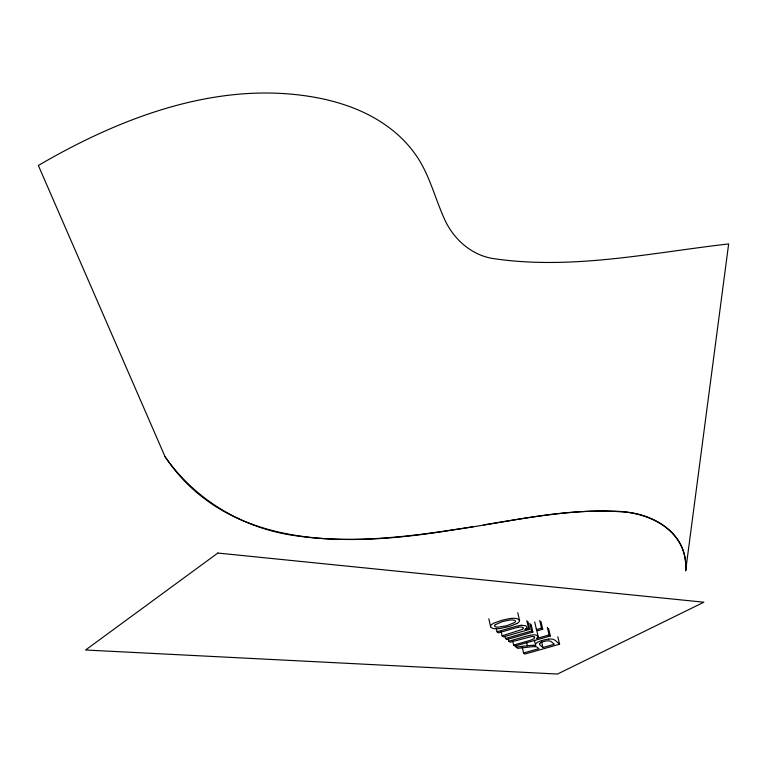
<?xml version="1.0" encoding="UTF-8"?>
<svg xmlns="http://www.w3.org/2000/svg" width="767" height="767" viewBox="0 0 767 767"><rect width="100%" height="100%" fill="white"/><g stroke="black" fill="none" stroke-linecap="round" stroke-linejoin="round"><path stroke-width="1.15" d="M685.65 570.715L728.65 243.935C650.589 252.87 570.993 270.377 492.366 258.431C469.845 254.539 451.955 237.454 443.441 216.773C433.969 195.201 428.465 171.52 413.988 152.451C398.361 131.157 375.447 116.181 350.902 107.064A186.16 106.297 -8.2 0 0 321.076 98.512C222.449 78.416 122.499 116.306 38.35 165.48L165.039 456.653C228.719 552.25 352.647 546.325 452.492 529.987C508.003 522.116 563.544 507.917 619.995 511.742C652.928 512.327 688.68 533.698 685.65 570.715C688.172 529.211 647.281 510.918 611.711 511.167C568.663 509.834 526.143 518.07 483.852 524.916M522.548 629.295L502.117 635.843L501.129 631.433M496.307 628.451L497.045 631.787L514.724 626.697A25.742 7.411 -12.4 0 1 517.361 625.987A6.932 2.023 -12.4 0 1 517.974 625.853A9.348 2.713 -12.4 0 1 521.455 625.278M502.117 635.843L503.43 636.898L529.719 629.343L528.588 628.374L524.858 629.448L526.229 628.528A9.415 2.732 -12.4 0 0 527.082 627.483L525.798 625.699L521.445 625.287M505.453 638.518L531.636 631.001L532.873 632.066L506.757 639.563L505.453 638.518L504.964 636.322M536.469 629.621L541.521 628.163L542.729 629.237L537.686 630.685L536.469 629.621L534.676 621.912M508.329 639.026L508.818 641.212L525.184 636.524A29.213 8.188 -12.4 0 1 526.555 636.14C530.102 635.498 535.241 633.293 538.137 636.351A9.981 2.828 -12.4 0 1 537.466 637.761L536.401 638.575L549.143 634.932L550.313 635.977L514.897 646.082L513.641 645.076L512.672 640.752M513.641 645.076L527.696 641.059A17.699 5.043 -12.4 0 0 531.157 639.975L532.049 639.62A6.174 1.755 -12.4 0 0 534.302 638.182A7.459 2.109 -12.4 0 0 534.321 637.022M522.231 647.175L523.564 653.005L538.913 648.652L537.322 647.319A14.659 4.056 -12.3 0 0 536.593 646.869A7.373 2.042 -12.4 0 0 535.069 646.648L534.954 646.639M539.469 644.031L539.517 644.347A22.569 6.289 -12.7 0 0 540.217 645.22L542.921 647.511L554.34 644.27L550.802 641.289L547.993 640.8A5.465 1.524 -12.6 0 0 544.608 641.279L544.302 641.356A6.702 1.87 -12.6 0 0 543.477 641.586A6.031 1.678 -12.6 0 0 540.677 642.708M557.83 636.792L559.603 644.222L524.877 654.069L523.564 653.005M518.367 627.253L517.016 627.55A19.635 5.657 -12.4 0 0 514.341 628.269L498.387 632.871L497.045 631.787M473.373 526.651C414.717 536.085 354.67 544.388 295.391 535.692C243.369 528.597 195.058 499.921 165.039 456.653M515.664 644.922L516.143 647.08L527.418 645.756A30.603 8.408 -12.3 0 1 533.084 645.306M531.684 636.505L510.093 642.238L508.818 641.212M516.143 647.08L517.744 648.355L530.668 646.888A37.784 10.307 -12.2 0 1 531.847 646.782A12.953 3.576 -12.4 0 1 534.992 646.61M559.603 644.222L555.02 640.196L552.854 639.208A8.456 2.359 -12.6 0 0 548.578 639.16M533.103 645.296A12.723 3.528 -12.4 0 1 535.587 645.44L535.567 644.069L536.823 642.756A9.319 2.598 -12.6 0 1 540.725 640.924L542.029 640.512A10.911 3.039 -12.6 0 1 548.587 639.151M548.52 628.403L550.313 635.977M547.35 627.348L549.143 634.932M540.927 621.548L542.729 629.237M539.719 620.465L541.521 628.163M541.435 641.135L542.921 647.511M536.363 628.748L538.137 636.351M531.1 624.386L532.873 632.066M534.388 640.071L535.625 645.421M529.863 623.303L531.636 631.001M527.936 621.615L529.719 629.343M526.804 620.628L528.588 628.374M526.68 642.535L527.418 645.756M517.754 612.66L519.547 620.541M488.828 618.758L490.564 626.649M539.508 644.021A6.002 1.678 -12.6 0 1 540.63 642.708M534.302 637.032A8.475 2.406 -12.4 0 0 534.11 636.888L533.448 636.629A4.803 1.361 -12.4 0 0 531.684 636.505M522.883 627.531A7.871 2.291 -12.3 0 1 522.595 629.295M518.406 627.176A5.455 1.592 -12.4 0 1 522.749 627.559M495.348 624.664L495.175 624.817A7.641 2.263 -12.2 0 0 494.677 626.16L494.859 626.38A9.559 2.819 -12.2 0 0 495.271 626.687L495.444 626.773A7.689 2.272 -12.2 0 0 498.09 627.195L506.805 625.719L514.715 622.488A7.718 2.282 -12.3 0 0 515.462 621.107L515.338 620.867A9.568 2.828 -12.3 0 0 514.993 620.541L514.676 620.369A7.68 2.272 -12.3 0 0 512.059 619.928L510.927 619.957A7.747 2.291 -12.3 0 0 509.662 620.062L503.411 621.366A22.818 6.682 -12.3 0 0 501.551 621.912L495.348 624.664M217.828 553.045L85.588 650.004L557.513 674.04L703.857 602.2L217.828 553.045M516.929 623.513L509.633 626.38L499.902 628.557A11.428 3.375 -12.2 0 1 497.486 628.767L496.92 628.777A11.908 3.519 -12.2 0 1 493.229 628.489L491.657 627.905A17.171 5.081 -12.3 0 1 491.053 627.473A14.017 4.142 -12.2 0 1 490.899 625.383A11.793 3.49 -12.2 0 1 494.006 623.092L501.656 620.35L509.624 618.595A12.023 3.557 -12.3 0 1 512.701 618.327L513.823 618.307A12.09 3.576 -12.3 0 1 517.322 618.72L519.518 620.359A12.751 3.768 -12.3 0 1 518.434 622.488A11.121 3.289 -12.3 0 1 516.929 623.513"/></g></svg>
